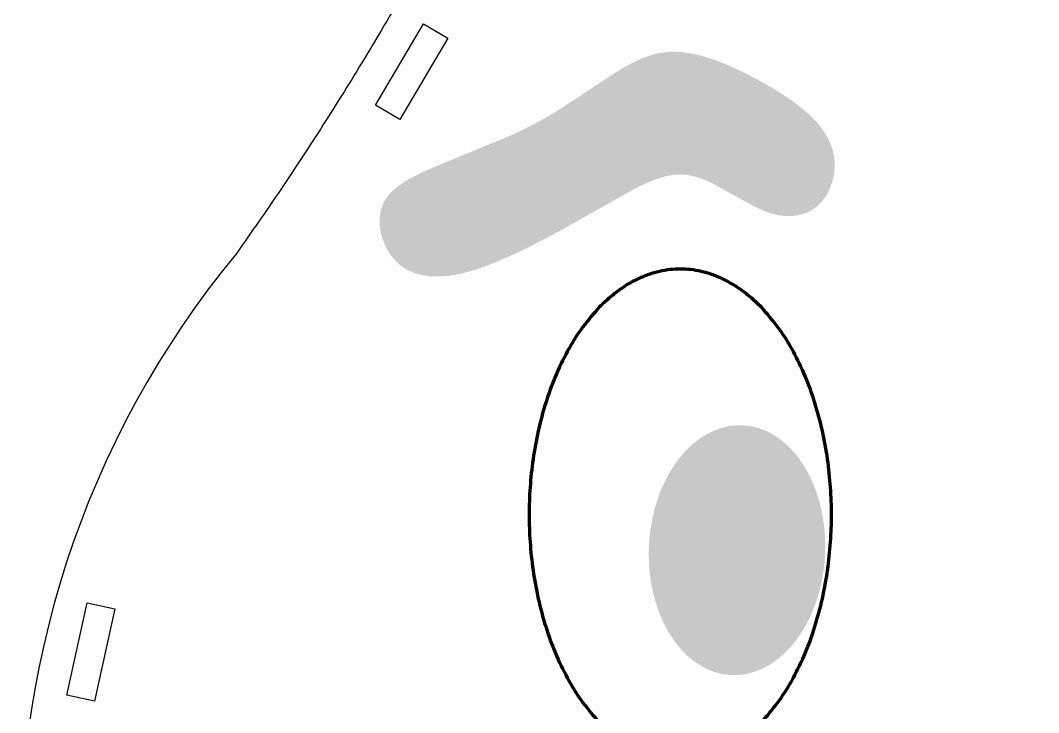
# Model space of a CAD drawing. Header units: millimetres. Extents: x -213 to 898, y -426 to 200.
# Drawn here: x 398.2 to 505.9, y -132.9 to -59.7 of the extents above; entities that cross this region are included whole.
import ezdxf

# ---------------------------------------------------------------- set-up
doc = ezdxf.new("R2010")
doc.units = ezdxf.units.MM
for name, color, linetype, true_color in [('Cut', 1, 'Continuous', 0xff0000), ('Etch', 5, 'Continuous', 0x0000ff), ('Line', 18, 'Continuous', 0x000000)]:
    doc.layers.add(name, color=color, linetype=linetype, true_color=true_color)

msp = doc.modelspace()

# ---------------------------------------------------------------- hatches: boundary and pattern name
at = {"layer": 'Etch', "extrusion": (0, 0, -1)}
msp.add_hatch(color=256, dxfattribs=at).paths.add_polyline_path([(-484.33, -75), (-484.33, -75.16), (-484.33, -75.31), (-484.32, -75.47), (-484.3, -75.62), (-484.29, -75.78), (-484.26, -75.93), (-484.24, -76.09), (-484.21, -76.24), (-484.18, -76.39), (-484.14, -76.54), (-484.1, -76.69), (-484.06, -76.84), (-484.01, -76.99), (-483.96, -77.13), (-483.91, -77.28), (-483.85, -77.42), (-483.79, -77.56), (-483.73, -77.69), (-483.66, -77.83), (-483.59, -77.96), (-483.52, -78.09), (-483.44, -78.22), (-483.36, -78.35), (-483.28, -78.47), (-483.19, -78.59), (-483.1, -78.7), (-483.01, -78.82), (-482.91, -78.93), (-482.81, -79.04), (-482.71, -79.14), (-482.61, -79.24), (-482.5, -79.33), (-482.39, -79.43), (-482.28, -79.51), (-482.16, -79.6), (-482.04, -79.68), (-481.92, -79.75), (-481.79, -79.82), (-481.67, -79.89), (-481.54, -79.96), (-481.4, -80.02), (-481.27, -80.07), (-481.13, -80.12), (-480.99, -80.17), (-480.85, -80.21), (-480.71, -80.25), (-480.56, -80.28), (-480.42, -80.31), (-480.27, -80.34), (-480.12, -80.36), (-479.96, -80.37), (-479.81, -80.39), (-479.65, -80.39), (-479.49, -80.4), (-479.33, -80.39), (-479.17, -80.39), (-479.01, -80.38), (-478.84, -80.36), (-478.68, -80.34), (-478.51, -80.32), (-478.34, -80.29), (-478.18, -80.25), (-478, -80.21), (-477.83, -80.17), (-477.66, -80.12), (-477.49, -80.06), (-477.31, -80.01), (-477.14, -79.94), (-476.96, -79.88), (-476.79, -79.81), (-476.43, -79.65), (-476.08, -79.49), (-475.72, -79.31), (-471.49, -76.98), (-471.15, -76.81), (-470.81, -76.66), (-470.48, -76.52), (-470.31, -76.45), (-470.14, -76.39), (-469.97, -76.34), (-469.8, -76.28), (-469.63, -76.23), (-469.46, -76.19), (-469.29, -76.15), (-469.11, -76.11), (-468.94, -76.08), (-468.76, -76.05), (-468.58, -76.03), (-468.41, -76.01), (-468.22, -76), (-468.04, -76), (-467.86, -76), (-467.67, -76), (-467.48, -76.01), (-467.29, -76.03), (-467.1, -76.06), (-466.9, -76.09), (-466.7, -76.12), (-466.5, -76.17), (-466.3, -76.22), (-466.09, -76.27), (-465.88, -76.34), (-465.66, -76.41), (-465.45, -76.48), (-465.23, -76.57), (-464.78, -76.75), (-464.31, -76.95), (-463.83, -77.18), (-463.34, -77.42), (-462.83, -77.69), (-455.41, -81.87), (-452.52, -83.4), (-451.08, -84.11), (-449.66, -84.76), (-448.97, -85.06), (-448.29, -85.34), (-447.64, -85.6), (-447, -85.83), (-446.39, -86.04), (-445.8, -86.22), (-445.23, -86.37), (-444.68, -86.5), (-444.42, -86.55), (-444.16, -86.6), (-443.9, -86.64), (-443.65, -86.68), (-443.41, -86.71), (-443.17, -86.74), (-442.94, -86.76), (-442.71, -86.77), (-442.48, -86.78), (-442.26, -86.78), (-442.05, -86.78), (-441.84, -86.78), (-441.64, -86.76), (-441.43, -86.75), (-441.24, -86.73), (-441.05, -86.7), (-440.86, -86.67), (-440.68, -86.63), (-440.5, -86.6), (-440.32, -86.55), (-440.15, -86.5), (-439.99, -86.45), (-439.82, -86.39), (-439.67, -86.33), (-439.51, -86.27), (-439.36, -86.2), (-439.22, -86.13), (-439.07, -86.05), (-438.93, -85.97), (-438.8, -85.89), (-438.67, -85.81), (-438.54, -85.72), (-438.41, -85.62), (-438.29, -85.53), (-438.18, -85.43), (-438.06, -85.33), (-437.95, -85.22), (-437.85, -85.12), (-437.75, -85.01), (-437.65, -84.9), (-437.55, -84.78), (-437.46, -84.66), (-437.37, -84.55), (-437.28, -84.42), (-437.2, -84.3), (-437.12, -84.18), (-437.04, -84.05), (-436.97, -83.92), (-436.9, -83.79), (-436.84, -83.66), (-436.77, -83.52), (-436.71, -83.39), (-436.65, -83.25), (-436.6, -83.11), (-436.55, -82.97), (-436.5, -82.83), (-436.45, -82.69), (-436.41, -82.55), (-436.37, -82.41), (-436.34, -82.26), (-436.3, -82.12), (-436.27, -81.98), (-436.25, -81.83), (-436.23, -81.68), (-436.21, -81.54), (-436.19, -81.39), (-436.18, -81.25), (-436.17, -81.1), (-436.17, -80.96), (-436.17, -80.81), (-436.18, -80.67), (-436.19, -80.52), (-436.2, -80.38), (-436.22, -80.23), (-436.24, -80.09), (-436.27, -79.95), (-436.3, -79.81), (-436.34, -79.67), (-436.36, -79.6), (-436.38, -79.53), (-436.41, -79.46), (-436.43, -79.39), (-436.46, -79.32), (-436.48, -79.25), (-436.51, -79.18), (-436.54, -79.12), (-436.57, -79.05), (-436.6, -78.98), (-436.64, -78.91), (-436.67, -78.85), (-436.71, -78.78), (-436.74, -78.72), (-436.78, -78.65), (-436.82, -78.59), (-436.87, -78.52), (-436.91, -78.46), (-436.95, -78.4), (-437, -78.33), (-437.05, -78.27), (-437.1, -78.21), (-437.15, -78.15), (-437.2, -78.09), (-437.31, -77.97), (-437.42, -77.85), (-437.54, -77.73), (-437.67, -77.62), (-437.8, -77.5), (-437.93, -77.39), (-438.08, -77.28), (-438.23, -77.17), (-438.38, -77.06), (-438.54, -76.95), (-438.7, -76.84), (-438.87, -76.73), (-439.23, -76.52), (-439.61, -76.31), (-440.01, -76.1), (-440.43, -75.89), (-440.87, -75.68), (-441.81, -75.26), (-450.05, -71.86), (-451.29, -71.28), (-452.5, -70.67), (-453.66, -70.03), (-454.78, -69.37), (-455.86, -68.69), (-460.67, -65.5), (-461.53, -64.96), (-461.95, -64.71), (-462.36, -64.48), (-462.78, -64.26), (-463.19, -64.05), (-463.59, -63.86), (-463.8, -63.77), (-464, -63.69), (-464.2, -63.61), (-464.41, -63.53), (-464.61, -63.46), (-464.81, -63.4), (-465.02, -63.33), (-465.22, -63.28), (-465.43, -63.23), (-465.64, -63.18), (-465.84, -63.14), (-466.05, -63.1), (-466.26, -63.07), (-466.47, -63.05), (-466.69, -63.03), (-466.9, -63.01), (-467.12, -63), (-467.33, -63), (-467.55, -63), (-467.77, -63.01), (-468, -63.03), (-468.22, -63.05), (-468.45, -63.07), (-468.68, -63.1), (-468.91, -63.14), (-469.14, -63.18), (-469.37, -63.22), (-469.61, -63.27), (-470.08, -63.39), (-470.56, -63.52), (-471.04, -63.67), (-471.53, -63.83), (-472.02, -64.01), (-472.51, -64.2), (-473.01, -64.41), (-474, -64.85), (-475, -65.33), (-476, -65.85), (-476.98, -66.39), (-477.95, -66.96), (-478.88, -67.54), (-479.32, -67.84), (-479.76, -68.14), (-480.18, -68.45), (-480.58, -68.76), (-480.96, -69.06), (-481.33, -69.38), (-481.68, -69.69), (-481.84, -69.84), (-482, -70), (-482.15, -70.16), (-482.3, -70.31), (-482.44, -70.47), (-482.58, -70.62), (-482.71, -70.78), (-482.83, -70.94), (-482.95, -71.09), (-483.07, -71.25), (-483.18, -71.41), (-483.28, -71.56), (-483.38, -71.72), (-483.47, -71.87), (-483.56, -72.03), (-483.64, -72.19), (-483.72, -72.34), (-483.79, -72.5), (-483.86, -72.66), (-483.92, -72.81), (-483.98, -72.97), (-484.03, -73.12), (-484.08, -73.28), (-484.13, -73.44), (-484.17, -73.59), (-484.2, -73.75), (-484.23, -73.91), (-484.26, -74.06), (-484.28, -74.22), (-484.3, -74.38), (-484.32, -74.53), (-484.33, -74.69), (-484.33, -74.84)], flags=0)
at = {"layer": 'Etch'}
msp.add_hatch(color=256, dxfattribs=at).paths.add_polyline_path([(473.46, -102.58), (473.66, -102.56), (473.87, -102.54), (474.08, -102.53), (474.3, -102.53), (474.51, -102.53), (474.73, -102.55), (474.94, -102.56), (475.16, -102.59), (475.38, -102.62), (475.6, -102.66), (475.82, -102.71), (476.04, -102.77), (476.26, -102.83), (476.49, -102.9), (476.71, -102.98), (476.93, -103.07), (477.15, -103.17), (477.37, -103.27), (477.58, -103.39), (477.8, -103.51), (478.01, -103.64), (478.23, -103.78), (478.44, -103.92), (478.65, -104.08), (478.85, -104.24), (479.06, -104.41), (479.26, -104.59), (479.45, -104.78), (479.65, -104.97), (479.84, -105.17), (480.03, -105.38), (480.21, -105.6), (480.39, -105.82), (480.56, -106.05), (480.73, -106.29), (480.9, -106.53), (481.06, -106.78), (481.21, -107.03), (481.36, -107.29), (481.51, -107.55), (481.65, -107.82), (481.78, -108.09), (481.91, -108.37), (482.03, -108.65), (482.15, -108.93), (482.26, -109.22), (482.37, -109.51), (482.47, -109.8), (482.56, -110.09), (482.65, -110.39), (482.74, -110.68), (482.81, -110.98), (482.89, -111.28), (482.95, -111.58), (483.01, -111.88), (483.07, -112.18), (483.16, -112.78), (483.24, -113.38), (483.29, -113.97), (483.32, -114.56), (483.34, -115.15), (483.33, -115.75), (483.31, -116.36), (483.27, -116.98), (483.2, -117.6), (483.11, -118.23), (483.06, -118.54), (483, -118.86), (482.94, -119.17), (482.87, -119.49), (482.79, -119.8), (482.71, -120.12), (482.62, -120.43), (482.53, -120.74), (482.43, -121.05), (482.33, -121.35), (482.22, -121.66), (482.1, -121.96), (481.98, -122.26), (481.85, -122.55), (481.72, -122.84), (481.58, -123.12), (481.44, -123.4), (481.29, -123.68), (481.14, -123.95), (480.98, -124.22), (480.81, -124.48), (480.65, -124.73), (480.47, -124.98), (480.3, -125.22), (480.12, -125.46), (479.93, -125.68), (479.75, -125.9), (479.56, -126.12), (479.36, -126.32), (479.17, -126.52), (478.97, -126.71), (478.77, -126.9), (478.56, -127.07), (478.35, -127.24), (478.15, -127.4), (477.94, -127.55), (477.73, -127.7), (477.51, -127.83), (477.3, -127.96), (477.09, -128.08), (476.87, -128.19), (476.66, -128.29), (476.45, -128.39), (476.23, -128.48), (476.02, -128.56), (475.8, -128.63), (475.59, -128.7), (475.38, -128.75), (475.17, -128.81), (474.96, -128.85), (474.75, -128.89), (474.54, -128.92), (474.34, -128.94), (474.13, -128.96), (473.92, -128.97), (473.7, -128.97), (473.49, -128.97), (473.27, -128.95), (473.06, -128.94), (472.84, -128.91), (472.62, -128.88), (472.4, -128.84), (472.18, -128.79), (471.96, -128.73), (471.74, -128.67), (471.51, -128.6), (471.29, -128.52), (471.07, -128.43), (470.85, -128.33), (470.63, -128.23), (470.42, -128.11), (470.2, -127.99), (469.99, -127.86), (469.77, -127.72), (469.56, -127.58), (469.35, -127.42), (469.15, -127.26), (468.94, -127.09), (468.74, -126.91), (468.55, -126.72), (468.35, -126.53), (468.16, -126.33), (467.97, -126.12), (467.79, -125.9), (467.61, -125.68), (467.44, -125.45), (467.27, -125.21), (467.1, -124.97), (466.94, -124.72), (466.79, -124.47), (466.64, -124.21), (466.49, -123.95), (466.35, -123.68), (466.22, -123.41), (466.09, -123.13), (465.97, -122.85), (465.85, -122.57), (465.74, -122.28), (465.63, -121.99), (465.53, -121.7), (465.44, -121.41), (465.35, -121.11), (465.26, -120.82), (465.19, -120.52), (465.11, -120.22), (465.05, -119.92), (464.99, -119.62), (464.93, -119.32), (464.84, -118.72), (464.76, -118.12), (464.71, -117.53), (464.68, -116.94), (464.66, -116.35), (464.67, -115.75), (464.69, -115.14), (464.73, -114.52), (464.8, -113.9), (464.89, -113.27), (464.94, -112.96), (465, -112.64), (465.06, -112.33), (465.13, -112.01), (465.21, -111.7), (465.29, -111.38), (465.38, -111.07), (465.47, -110.76), (465.57, -110.45), (465.67, -110.15), (465.78, -109.84), (465.9, -109.54), (466.02, -109.24), (466.15, -108.95), (466.28, -108.66), (466.42, -108.38), (466.56, -108.1), (466.71, -107.82), (466.86, -107.55), (467.02, -107.28), (467.19, -107.02), (467.35, -106.77), (467.53, -106.52), (467.7, -106.28), (467.88, -106.04), (468.07, -105.82), (468.25, -105.6), (468.44, -105.38), (468.64, -105.18), (468.83, -104.98), (469.03, -104.79), (469.23, -104.6), (469.44, -104.43), (469.65, -104.26), (469.85, -104.1), (470.06, -103.95), (470.27, -103.8), (470.49, -103.67), (470.7, -103.54), (470.91, -103.42), (471.13, -103.31), (471.34, -103.21), (471.55, -103.11), (471.77, -103.02), (471.98, -102.94), (472.2, -102.87), (472.41, -102.8), (472.62, -102.75), (472.83, -102.69), (473.04, -102.65), (473.25, -102.61)], flags=0)

# ---------------------------------------------------------------- linework, layer by layer
at = {"layer": 'Cut'}
for points in [[(438.33, -70.17), (435.75, -68.65), (440.82, -60.03), (443.41, -61.55)], [(405.99, -131.73), (403.06, -131.08), (405.23, -121.32), (408.16, -121.97)]]:
    msp.add_lwpolyline(points, close=True, dxfattribs=at)
msp.add_arc((498.15, -148), 100, 140.4425, 34.5352, dxfattribs=at)
msp.add_rational_spline([(475, 35.01), (459.63, -29.9), (421.05, -84.31)], [1, 0.981602349103, 1], degree=2, dxfattribs=at)
at = {"layer": 'Line', "lineweight": 200}
msp.add_rational_spline([(468, -86), (484, -86), (484, -112), (484, -138), (468, -138), (452, -138), (452, -112), (452, -86), (468, -86)], [1, 0.707106781187, 1, 0.707106781187, 1, 0.707106781187, 1, 0.707106781187, 1], degree=2, knots=[0, 0, 0, 1.570796, 1.570796, 3.141593, 3.141593, 4.712389, 4.712389, 6.283185, 6.283185, 6.283185], dxfattribs=at)

doc.saveas('drawing.dxf')
